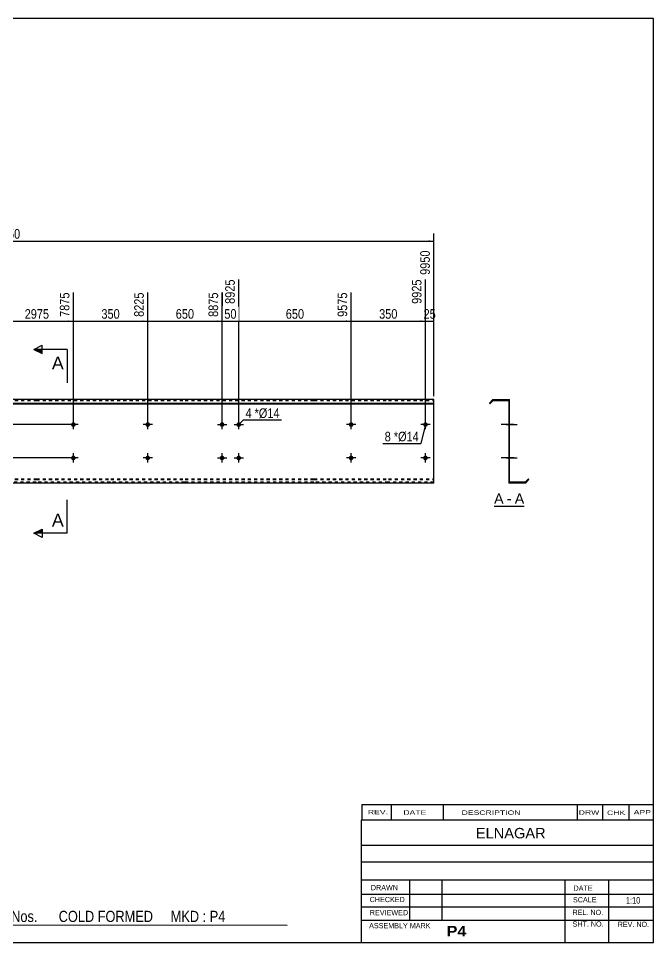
# Model space of a CAD drawing. Header units: millimetres. Extents: x -81 to 321, y -150 to 127.
# Drawn here: x 130.8 to 321.2, y -150.2 to 126.8 of the extents above; entities that cross this region are included whole.
import ezdxf

# ---------------------------------------------------------------- set-up
doc = ezdxf.new("R2010")
doc.units = ezdxf.units.MM
doc.linetypes.add('DXK_LINE_DOT1', pattern=[1.8814, 0.9407, -0.9407])
doc.styles.add('Arial', font='ARIAL.TTF', dxfattribs={"height": 0.2})
doc.styles.add('Arial Bold', font='ARIALBD.TTF', dxfattribs={"height": 0.2})
doc.styles.add('Arial Narrow', font='ARIALN.TTF', dxfattribs={"height": 0.2})

# ---------------------------------------------------------------- blocks, each defined once
blk = doc.blocks.new('Unknown-629081637-1734')
at = {"color": 5, "linetype": 'Continuous'}
for p, q in [((321.25, 126.75), (-78.75, 126.75)), ((-78.75, 126.75), (-78.75, -150.25)), ((321.25, -150.25), (321.25, 126.75)), ((-78.75, -150.25), (321.25, -150.25))]:
    blk.add_line(p, q, dxfattribs=at)
at = {"color": 174, "linetype": 'Continuous', "style": 'Arial'}
blk.add_text('Tekla structures', height=1.9102, rotation=90, dxfattribs=at).set_placement((-79.25, -149.75))
blk = doc.blocks.new('Unknown-629081637-12 - 1235')
at = {"color": 7, "linetype": 'Continuous'}
blk.add_line((273.44, -19.45), (282.47, -19.45), dxfattribs=at)
at = {"color": 0, "linetype": 'Continuous'}
blk.add_wipeout([(276.29, -18.7), (276.29, -15.5), (273.44, -15.5), (273.44, -18.7)], dxfattribs=at)
blk.add_wipeout([(278.67, -18.7), (278.67, -15.5), (277.25, -15.5), (277.25, -18.7)], dxfattribs=at)
at = {"color": 96, "linetype": 'Continuous', "style": 'Arial'}
blk.add_text('A', height=3.06, dxfattribs=at).set_placement((273.44, -18.7))
at = {"color": 0, "linetype": 'Continuous'}
blk.add_wipeout([(282.47, -18.7), (282.47, -15.5), (279.63, -15.5), (279.63, -18.7)], dxfattribs=at)
at = {"color": 96, "linetype": 'Continuous', "style": 'Arial'}
for s, p in [('A', (279.63, -18.7)), ('-', (277.25, -18.7))]:
    blk.add_text(s, height=3.06, dxfattribs=at).set_placement(p)
blk = doc.blocks.new('Part-629081637-1218 - 1203')
at = {"color": 2, "linetype": 'Continuous'}
for p, q in [((33.6, 12.5), (0, 12.5)), ((0, 12.5), (0, -12.5)), ((0, 11.44), (33.6, 11.44)), ((0, 11.26), (33.6, 11.26)), ((72.29, 12.5), (33.7, 12.5)), ((33.7, 11.44), (72.29, 11.44)), ((33.7, 11.26), (72.29, 11.26)), ((114.59, 12.5), (72.39, 12.5)), ((72.39, 11.44), (114.59, 11.44)), ((72.39, 11.26), (114.59, 11.26)), ((136.09, 12.5), (114.69, 12.5)), ((114.69, 11.44), (136.09, 11.44)), ((114.69, 11.26), (136.09, 11.26)), ((158.38, 12.5), (136.19, 12.5)), ((136.19, 11.44), (158.38, 11.44)), ((136.19, 11.26), (158.38, 11.26)), ((180.68, 12.5), (158.48, 12.5)), ((158.48, 11.44), (180.68, 11.44)), ((158.48, 11.26), (180.68, 11.26)), ((219.37, 12.5), (180.78, 12.5)), ((180.78, 11.44), (219.37, 11.44)), ((180.78, 11.26), (219.37, 11.26)), ((241.67, 12.5), (219.47, 12.5)), ((219.47, 11.44), (241.67, 11.44)), ((219.47, 11.26), (241.67, 11.26)), ((255.36, 12.5), (241.77, 12.5)), ((241.77, 11.44), (255.36, 11.44)), ((241.77, 11.26), (255.36, 11.26)), ((255.36, -12.5), (255.36, 12.5)), ((33.6, -12.5), (0, -12.5)), ((72.29, -12.5), (33.7, -12.5)), ((114.59, -12.5), (72.39, -12.5)), ((136.09, -12.5), (114.69, -12.5)), ((158.38, -12.5), (136.19, -12.5)), ((180.68, -12.5), (158.48, -12.5)), ((219.37, -12.5), (180.78, -12.5)), ((241.67, -12.5), (219.47, -12.5)), ((255.36, -12.5), (241.77, -12.5))]:
    blk.add_line(p, q, dxfattribs=at)
at = {"color": 7, "linetype": 'DXK_LINE_DOT1'}
for p, q in [((0, 12.25), (33.6, 12.25)), ((33.7, 12.25), (72.29, 12.25)), ((72.39, 12.25), (114.59, 12.25)), ((114.69, 12.25), (136.09, 12.25)), ((136.19, 12.25), (158.38, 12.25)), ((158.48, 12.25), (180.68, 12.25)), ((180.78, 12.25), (219.37, 12.25)), ((219.47, 12.25), (241.67, 12.25)), ((241.77, 12.25), (255.36, 12.25)), ((0, -11.26), (33.6, -11.26)), ((0, -11.44), (33.6, -11.44)), ((33.6, -12.25), (0, -12.25)), ((33.7, -11.26), (72.29, -11.26)), ((33.7, -11.44), (72.29, -11.44)), ((72.29, -12.25), (33.7, -12.25)), ((72.39, -11.26), (114.59, -11.26)), ((72.39, -11.44), (114.59, -11.44)), ((114.59, -12.25), (72.39, -12.25)), ((114.69, -11.26), (136.09, -11.26)), ((114.69, -11.44), (136.09, -11.44)), ((136.09, -12.25), (114.69, -12.25)), ((136.19, -11.26), (158.38, -11.26)), ((136.19, -11.44), (158.38, -11.44)), ((158.38, -12.25), (136.19, -12.25)), ((158.48, -11.26), (180.68, -11.26)), ((158.48, -11.44), (180.68, -11.44)), ((180.68, -12.25), (158.48, -12.25)), ((180.78, -11.26), (219.37, -11.26)), ((180.78, -11.44), (219.37, -11.44)), ((219.37, -12.25), (180.78, -12.25)), ((219.47, -11.26), (241.67, -11.26)), ((219.47, -11.44), (241.67, -11.44)), ((241.67, -12.25), (219.47, -12.25)), ((241.77, -11.26), (255.36, -11.26)), ((241.77, -11.44), (255.36, -11.44)), ((255.36, -12.25), (241.77, -12.25))]:
    blk.add_line(p, q, dxfattribs=at)
blk = doc.blocks.new('Bolt-629081637-1224 - 1203')
at = {"linetype": 'Continuous'}
for points in [[(146.58, 5, -1), (147.98, 5, -1)], [(252.16, 5, -1), (253.56, 5, -1)]]:
    blk.add_hatch(color=3, dxfattribs=at).paths.add_polyline_path(points)
at = {"color": 3, "linetype": 'Continuous'}
for p, q in [((147.28, 3.6), (147.28, 6.4)), ((252.86, 3.6), (252.86, 6.4)), ((148.68, 5), (145.88, 5)), ((254.26, 5), (251.46, 5))]:
    blk.add_line(p, q, dxfattribs=at)
blk = doc.blocks.new('Bolt-629081637-1225 - 1203')
at = {"linetype": 'Continuous'}
for points in [[(146.58, -5, -1), (147.98, -5, -1)], [(252.16, -5, -1), (253.56, -5, -1)]]:
    blk.add_hatch(color=3, dxfattribs=at).paths.add_polyline_path(points)
at = {"color": 3, "linetype": 'Continuous'}
for p, q in [((148.68, -5), (145.88, -5)), ((147.28, -6.4), (147.28, -3.6)), ((254.26, -5), (251.46, -5)), ((252.86, -6.4), (252.86, -3.6))]:
    blk.add_line(p, q, dxfattribs=at)
blk = doc.blocks.new('Bolt-629081637-1226 - 1203')
at = {"linetype": 'Continuous'}
for points in [[(191.17, 5, -1), (192.57, 5, -1)], [(196.17, 5, -1), (197.57, 5, -1)], [(191.17, -5, -1), (192.57, -5, -1)], [(196.17, -5, -1), (197.57, -5, -1)]]:
    blk.add_hatch(color=3, dxfattribs=at).paths.add_polyline_path(points)
at = {"color": 3, "linetype": 'Continuous'}
for p, q in [((191.87, 3.6), (191.87, 6.4)), ((196.87, 3.6), (196.87, 6.4)), ((190.47, 5), (193.27, 5)), ((195.47, 5), (198.27, 5)), ((190.47, -5), (193.27, -5)), ((191.87, -6.4), (191.87, -3.6)), ((195.47, -5), (198.27, -5)), ((196.87, -6.4), (196.87, -3.6))]:
    blk.add_line(p, q, dxfattribs=at)
blk = doc.blocks.new('Bolt-629081637-1227 - 1203')
at = {"linetype": 'Continuous'}
for points in [[(168.88, 5, -1), (170.28, 5, -1)], [(229.87, 5, -1), (231.27, 5, -1)]]:
    blk.add_hatch(color=3, dxfattribs=at).paths.add_polyline_path(points)
at = {"color": 3, "linetype": 'Continuous'}
for p, q in [((169.58, 3.6), (169.58, 6.4)), ((230.57, 3.6), (230.57, 6.4)), ((170.98, 5), (168.18, 5)), ((231.97, 5), (229.17, 5))]:
    blk.add_line(p, q, dxfattribs=at)
blk = doc.blocks.new('Bolt-629081637-1228 - 1203')
at = {"linetype": 'Continuous'}
for points in [[(168.88, -5, -1), (170.28, -5, -1)], [(229.87, -5, -1), (231.27, -5, -1)]]:
    blk.add_hatch(color=3, dxfattribs=at).paths.add_polyline_path(points)
at = {"color": 3, "linetype": 'Continuous'}
for p, q in [((170.98, -5), (168.18, -5)), ((169.58, -6.4), (169.58, -3.6)), ((231.97, -5), (229.17, -5)), ((230.57, -6.4), (230.57, -3.6))]:
    blk.add_line(p, q, dxfattribs=at)
blk = doc.blocks.new('Bolt-629081637-1240 - 1235')
at = {"linetype": 'Continuous'}
blk.add_hatch(color=3, dxfattribs=at).paths.add_polyline_path([(277.83, -4.3), (277.83, -5.7), (278.08, -5.7), (278.08, -4.3)])
blk.add_hatch(color=3, dxfattribs=at).paths.add_polyline_path([(277.83, -4.3), (277.83, -5.7), (278.08, -5.7), (278.08, -4.3)])
at = {"color": 3, "linetype": 'Continuous'}
for p, q in [((277.03, -5), (280.33, -5)), ((277.03, -5), (280.33, -5)), ((277.83, -4.3), (278.08, -4.3)), ((277.83, -4.3), (278.08, -4.3)), ((277.83, -5.7), (278.08, -5.7)), ((277.83, -5.7), (278.08, -5.7))]:
    blk.add_line(p, q, dxfattribs=at)
blk = doc.blocks.new('Part-629081637-1237 - 1235')
at = {"color": 2, "linetype": 'Continuous'}
for p, q in [((273.08, 12.5), (272.02, 11.44)), ((272.02, 11.44), (272.2, 11.26)), ((273.18, 12.25), (272.2, 11.26)), ((273.08, 12.5), (278.08, 12.5)), ((273.18, 12.25), (277.83, 12.25)), ((277.83, 12.25), (277.83, -12.5)), ((278.08, -12.25), (278.08, 12.5)), ((282.83, -12.5), (277.83, -12.5)), ((282.73, -12.25), (278.08, -12.25)), ((282.73, -12.25), (283.72, -11.26)), ((282.83, -12.5), (283.89, -11.44)), ((283.89, -11.44), (283.72, -11.26))]:
    blk.add_line(p, q, dxfattribs=at)
blk = doc.blocks.new('Bolt-629081637-1238 - 1235')
at = {"linetype": 'Continuous'}
for points in [[(277.83, 5.7), (277.83, 4.3), (278.08, 4.3), (278.08, 5.7)], [(277.83, 5.7), (277.83, 4.3), (278.08, 4.3), (278.08, 5.7)], [(277.83, -4.3), (277.83, -5.7), (278.08, -5.7), (278.08, -4.3)], [(277.83, -4.3), (277.83, -5.7), (278.08, -5.7), (278.08, -4.3)]]:
    blk.add_hatch(color=3, dxfattribs=at).paths.add_polyline_path(points)
at = {"color": 3, "linetype": 'Continuous'}
for p, q in [((278.08, 5.7), (277.83, 5.7)), ((278.08, 5.7), (277.83, 5.7)), ((279.38, 5), (275.58, 5)), ((279.38, 5), (275.58, 5)), ((278.08, 4.3), (277.83, 4.3)), ((278.08, 4.3), (277.83, 4.3)), ((279.38, -5), (275.58, -5)), ((279.38, -5), (275.58, -5)), ((278.08, -4.3), (277.83, -4.3)), ((278.08, -4.3), (277.83, -4.3)), ((278.08, -5.7), (277.83, -5.7)), ((278.08, -5.7), (277.83, -5.7))]:
    blk.add_line(p, q, dxfattribs=at)
blk = doc.blocks.new('Bolt-629081637-1239 - 1235')
at = {"linetype": 'Continuous'}
blk.add_hatch(color=3, dxfattribs=at).paths.add_polyline_path([(277.83, 5.7), (277.83, 4.3), (278.08, 4.3), (278.08, 5.7)])
blk.add_hatch(color=3, dxfattribs=at).paths.add_polyline_path([(277.83, 5.7), (277.83, 4.3), (278.08, 4.3), (278.08, 5.7)])
at = {"color": 3, "linetype": 'Continuous'}
for p, q in [((277.83, 5.7), (278.08, 5.7)), ((277.83, 5.7), (278.08, 5.7)), ((277.03, 5), (280.33, 5)), ((277.03, 5), (280.33, 5)), ((277.83, 4.3), (278.08, 4.3)), ((277.83, 4.3), (278.08, 4.3))]:
    blk.add_line(p, q, dxfattribs=at)
blk = doc.blocks.new('Bolt-629081637-1241 - 1235')
at = {"linetype": 'Continuous'}
blk.add_hatch(color=3, dxfattribs=at).paths.add_polyline_path([(277.83, 5.7), (277.83, 4.3), (278.08, 4.3), (278.08, 5.7)])
blk.add_hatch(color=3, dxfattribs=at).paths.add_polyline_path([(277.83, 5.7), (277.83, 4.3), (278.08, 4.3), (278.08, 5.7)])
at = {"color": 3, "linetype": 'Continuous'}
for p, q in [((277.83, 5.7), (278.08, 5.7)), ((277.83, 5.7), (278.08, 5.7)), ((277.03, 5), (280.33, 5)), ((277.03, 5), (280.33, 5)), ((277.83, 4.3), (278.08, 4.3)), ((277.83, 4.3), (278.08, 4.3))]:
    blk.add_line(p, q, dxfattribs=at)
blk = doc.blocks.new('Bolt-629081637-1242 - 1235')
at = {"linetype": 'Continuous'}
blk.add_hatch(color=3, dxfattribs=at).paths.add_polyline_path([(277.83, -4.3), (277.83, -5.7), (278.08, -5.7), (278.08, -4.3)])
blk.add_hatch(color=3, dxfattribs=at).paths.add_polyline_path([(277.83, -4.3), (277.83, -5.7), (278.08, -5.7), (278.08, -4.3)])
at = {"color": 3, "linetype": 'Continuous'}
for p, q in [((277.03, -5), (280.33, -5)), ((277.03, -5), (280.33, -5)), ((277.83, -4.3), (278.08, -4.3)), ((277.83, -4.3), (278.08, -4.3)), ((277.83, -5.7), (278.08, -5.7)), ((277.83, -5.7), (278.08, -5.7))]:
    blk.add_line(p, q, dxfattribs=at)
blk = doc.blocks.new('Bolt-629081637-1243 - 1235')
at = {"linetype": 'Continuous'}
blk.add_hatch(color=3, dxfattribs=at).paths.add_polyline_path([(277.83, 5.7), (277.83, 4.3), (278.08, 4.3), (278.08, 5.7)])
blk.add_hatch(color=3, dxfattribs=at).paths.add_polyline_path([(277.83, 5.7), (277.83, 4.3), (278.08, 4.3), (278.08, 5.7)])
at = {"color": 3, "linetype": 'Continuous'}
for p, q in [((277.83, 5.7), (278.08, 5.7)), ((277.83, 5.7), (278.08, 5.7)), ((277.03, 5), (280.33, 5)), ((277.03, 5), (280.33, 5)), ((277.83, 4.3), (278.08, 4.3)), ((277.83, 4.3), (278.08, 4.3))]:
    blk.add_line(p, q, dxfattribs=at)
blk = doc.blocks.new('Bolt-629081637-1244 - 1235')
at = {"linetype": 'Continuous'}
blk.add_hatch(color=3, dxfattribs=at).paths.add_polyline_path([(277.83, -4.3), (277.83, -5.7), (278.08, -5.7), (278.08, -4.3)])
blk.add_hatch(color=3, dxfattribs=at).paths.add_polyline_path([(277.83, -4.3), (277.83, -5.7), (278.08, -5.7), (278.08, -4.3)])
at = {"color": 3, "linetype": 'Continuous'}
for p, q in [((277.03, -5), (280.33, -5)), ((277.03, -5), (280.33, -5)), ((277.83, -4.3), (278.08, -4.3)), ((277.83, -4.3), (278.08, -4.3)), ((277.83, -5.7), (278.08, -5.7)), ((277.83, -5.7), (278.08, -5.7))]:
    blk.add_line(p, q, dxfattribs=at)
blk = doc.blocks.new('Bolt-629081637-1245 - 1235')
at = {"linetype": 'Continuous'}
for points in [[(277.83, 5.7), (277.83, 4.3), (278.08, 4.3), (278.08, 5.7)], [(277.83, 5.7), (277.83, 4.3), (278.08, 4.3), (278.08, 5.7)], [(277.83, -4.3), (277.83, -5.7), (278.08, -5.7), (278.08, -4.3)], [(277.83, -4.3), (277.83, -5.7), (278.08, -5.7), (278.08, -4.3)]]:
    blk.add_hatch(color=3, dxfattribs=at).paths.add_polyline_path(points)
at = {"color": 3, "linetype": 'Continuous'}
for p, q in [((278.08, 5.7), (277.83, 5.7)), ((278.08, 5.7), (277.83, 5.7)), ((279.38, 5), (275.58, 5)), ((279.38, 5), (275.58, 5)), ((278.08, 4.3), (277.83, 4.3)), ((278.08, 4.3), (277.83, 4.3)), ((279.38, -5), (275.58, -5)), ((279.38, -5), (275.58, -5)), ((278.08, -4.3), (277.83, -4.3)), ((278.08, -4.3), (277.83, -4.3)), ((278.08, -5.7), (277.83, -5.7)), ((278.08, -5.7), (277.83, -5.7))]:
    blk.add_line(p, q, dxfattribs=at)
blk = doc.blocks.new('Bolt-629081637-1246 - 1235')
at = {"linetype": 'Continuous'}
blk.add_hatch(color=3, dxfattribs=at).paths.add_polyline_path([(277.83, 5.7), (277.83, 4.3), (278.08, 4.3), (278.08, 5.7)])
blk.add_hatch(color=3, dxfattribs=at).paths.add_polyline_path([(277.83, 5.7), (277.83, 4.3), (278.08, 4.3), (278.08, 5.7)])
at = {"color": 3, "linetype": 'Continuous'}
for p, q in [((277.83, 5.7), (278.08, 5.7)), ((277.83, 5.7), (278.08, 5.7)), ((277.03, 5), (280.33, 5)), ((277.03, 5), (280.33, 5)), ((277.83, 4.3), (278.08, 4.3)), ((277.83, 4.3), (278.08, 4.3))]:
    blk.add_line(p, q, dxfattribs=at)
blk = doc.blocks.new('Bolt-629081637-1247 - 1235')
at = {"linetype": 'Continuous'}
blk.add_hatch(color=3, dxfattribs=at).paths.add_polyline_path([(277.83, -4.3), (277.83, -5.7), (278.08, -5.7), (278.08, -4.3)])
blk.add_hatch(color=3, dxfattribs=at).paths.add_polyline_path([(277.83, -4.3), (277.83, -5.7), (278.08, -5.7), (278.08, -4.3)])
at = {"color": 3, "linetype": 'Continuous'}
for p, q in [((277.03, -5), (280.33, -5)), ((277.03, -5), (280.33, -5)), ((277.83, -4.3), (278.08, -4.3)), ((277.83, -4.3), (278.08, -4.3)), ((277.83, -5.7), (278.08, -5.7)), ((277.83, -5.7), (278.08, -5.7))]:
    blk.add_line(p, q, dxfattribs=at)
blk = doc.blocks.new('Bolt-629081637-1248 - 1235')
at = {"linetype": 'Continuous'}
for points in [[(278.08, 4.3), (278.08, 5.7), (277.83, 5.7), (277.83, 4.3)], [(278.08, -5.7), (278.08, -4.3), (277.83, -4.3), (277.83, -5.7)]]:
    blk.add_hatch(color=3, dxfattribs=at).paths.add_polyline_path(points)
at = {"color": 3, "linetype": 'Continuous'}
for p, q in [((278.08, 5.7), (277.83, 5.7)), ((278.08, 5), (275.83, 5)), ((278.08, 4.3), (277.83, 4.3)), ((278.08, -5), (275.83, -5)), ((278.08, -4.3), (277.83, -4.3)), ((278.08, -5.7), (277.83, -5.7))]:
    blk.add_line(p, q, dxfattribs=at)
blk = doc.blocks.new('StraightDimension-629081637-1347 - 1203')
at = {"linetype": 'Continuous'}
for points in [[(-12.25, -6.5), (-12, -5), (-11.75, -6.5)], [(-11.75, -11), (-12, -12.5), (-12.25, -11)]]:
    blk.add_hatch(color=7, dxfattribs=at).paths.add_polyline_path(points)
at = {"color": 7, "linetype": 'Continuous'}
for p, q in [((146.28, -5), (-14.25, -5)), ((-12, -12.5), (-12, -5)), ((-1, -12.5), (-14.25, -12.5))]:
    blk.add_line(p, q, dxfattribs=at)
at = {"color": 0}
blk.add_wipeout([(-12.15, -6.32), (-16.35, -6.32), (-16.35, -11.18), (-12.15, -11.18)], dxfattribs=at)
at = {"color": 3, "style": 'Arial Narrow'}
blk.add_text('75', height=2.863, rotation=90.0002, dxfattribs=at).set_placement((-12.75, -10.58))
blk = doc.blocks.new('StraightDimension-629081637-1271 - 1203')
at = {"linetype": 'Continuous'}
blk.add_hatch(color=7, dxfattribs=at).paths.add_polyline_path([(168.08, 36.25), (169.58, 36), (168.08, 35.75)])
at = {"color": 7, "linetype": 'Continuous'}
for p, q in [((147.28, 6), (147.28, 44.61)), ((169.58, 6), (169.58, 44.61)), ((147.28, 36), (169.58, 36))]:
    blk.add_line(p, q, dxfattribs=at)
at = {"color": 0, "linetype": 'Continuous'}
blk.add_wipeout([(168.98, 45.21), (164.78, 45.21), (164.78, 36.7), (168.98, 36.7)], dxfattribs=at)
at = {"color": 0}
blk.add_wipeout([(161.77, 36.15), (161.77, 40.35), (155.09, 40.35), (155.09, 36.15)], dxfattribs=at)
at = {"color": 3, "linetype": 'Continuous', "style": 'Arial Narrow'}
blk.add_text('8225', height=2.863, rotation=90.0002, dxfattribs=at).set_placement((168.38, 37.3))
at = {"color": 3, "style": 'Arial Narrow'}
blk.add_text('350', height=2.863, dxfattribs=at).set_placement((155.69, 36.75))
blk = doc.blocks.new('StraightDimension-629081637-1266 - 1203')
at = {"linetype": 'Continuous'}
blk.add_hatch(color=7, dxfattribs=at).paths.add_polyline_path([(253.86, 36.25), (255.36, 36), (253.86, 35.75)])
at = {"color": 7, "linetype": 'Continuous'}
for p, q in [((255.36, 13.5), (255.36, 57.21)), ((252.86, 6), (252.86, 48.51)), ((252.86, 36), (255.36, 36))]:
    blk.add_line(p, q, dxfattribs=at)
at = {"color": 0, "linetype": 'Continuous'}
blk.add_wipeout([(254.76, 57.81), (250.56, 57.81), (250.56, 49.3), (254.76, 49.3)], dxfattribs=at)
at = {"color": 0}
blk.add_wipeout([(256.54, 36.15), (256.54, 40.35), (251.69, 40.35), (251.69, 36.15)], dxfattribs=at)
at = {"color": 3, "linetype": 'Continuous', "style": 'Arial Narrow'}
blk.add_text('9950', height=2.863, rotation=90.0002, dxfattribs=at).set_placement((254.16, 49.9))
at = {"color": 3, "style": 'Arial Narrow'}
blk.add_text('25', height=2.863, dxfattribs=at).set_placement((252.29, 36.75))
blk = doc.blocks.new('StraightDimension-629081637-1267 - 1203')
at = {"linetype": 'Continuous'}
blk.add_hatch(color=7, dxfattribs=at).paths.add_polyline_path([(251.36, 36.25), (252.86, 36), (251.36, 35.75)])
at = {"color": 7, "linetype": 'Continuous'}
for p, q in [((252.86, 6), (252.86, 48.51)), ((230.57, 6), (230.57, 44.61)), ((230.57, 36), (252.86, 36))]:
    blk.add_line(p, q, dxfattribs=at)
at = {"color": 0, "linetype": 'Continuous'}
blk.add_wipeout([(252.26, 49.11), (248.06, 49.11), (248.06, 40.6), (252.26, 40.6)], dxfattribs=at)
at = {"color": 0}
blk.add_wipeout([(245.06, 36.15), (245.06, 40.35), (238.37, 40.35), (238.37, 36.15)], dxfattribs=at)
at = {"color": 3, "linetype": 'Continuous', "style": 'Arial Narrow'}
blk.add_text('9925', height=2.863, rotation=90.0002, dxfattribs=at).set_placement((251.66, 41.2))
at = {"color": 3, "style": 'Arial Narrow'}
blk.add_text('350', height=2.863, dxfattribs=at).set_placement((238.97, 36.75))
blk = doc.blocks.new('StraightDimension-629081637-1268 - 1203')
at = {"linetype": 'Continuous'}
blk.add_hatch(color=7, dxfattribs=at).paths.add_polyline_path([(229.07, 36.25), (230.57, 36), (229.07, 35.75)])
at = {"color": 7, "linetype": 'Continuous'}
for p, q in [((196.87, 6), (196.87, 48.51)), ((230.57, 6), (230.57, 44.61)), ((196.87, 36), (230.57, 36))]:
    blk.add_line(p, q, dxfattribs=at)
at = {"color": 0, "linetype": 'Continuous'}
blk.add_wipeout([(229.97, 45.21), (225.77, 45.21), (225.77, 36.7), (229.97, 36.7)], dxfattribs=at)
at = {"color": 0}
blk.add_wipeout([(217.06, 36.15), (217.06, 40.35), (210.38, 40.35), (210.38, 36.15)], dxfattribs=at)
at = {"color": 3, "linetype": 'Continuous', "style": 'Arial Narrow'}
blk.add_text('9575', height=2.863, rotation=90.0002, dxfattribs=at).set_placement((229.37, 37.3))
at = {"color": 3, "style": 'Arial Narrow'}
blk.add_text('650', height=2.863, dxfattribs=at).set_placement((210.98, 36.75))
blk = doc.blocks.new('StraightDimension-629081637-1269 - 1203')
at = {"linetype": 'Continuous'}
blk.add_hatch(color=7, dxfattribs=at).paths.add_polyline_path([(195.37, 36.25), (196.87, 36), (195.37, 35.75)])
at = {"color": 7, "linetype": 'Continuous'}
for p, q in [((196.87, 6), (196.87, 48.51)), ((191.87, 6), (191.87, 44.61)), ((191.87, 36), (196.87, 36))]:
    blk.add_line(p, q, dxfattribs=at)
at = {"color": 0}
blk.add_wipeout([(196.8, 36.15), (196.8, 40.35), (191.94, 40.35), (191.94, 36.15)], dxfattribs=at)
at = {"color": 0, "linetype": 'Continuous'}
blk.add_wipeout([(196.27, 49.11), (192.07, 49.11), (192.07, 40.6), (196.27, 40.6)], dxfattribs=at)
at = {"color": 3, "linetype": 'Continuous', "style": 'Arial Narrow'}
blk.add_text('8925', height=2.863, rotation=90.0002, dxfattribs=at).set_placement((195.67, 41.2))
at = {"color": 3, "style": 'Arial Narrow'}
blk.add_text('50', height=2.863, dxfattribs=at).set_placement((192.54, 36.75))
blk = doc.blocks.new('StraightDimension-629081637-1270 - 1203')
at = {"linetype": 'Continuous'}
blk.add_hatch(color=7, dxfattribs=at).paths.add_polyline_path([(190.37, 36.25), (191.87, 36), (190.37, 35.75)])
at = {"color": 7, "linetype": 'Continuous'}
for p, q in [((169.58, 6), (169.58, 44.61)), ((191.87, 6), (191.87, 44.61)), ((169.58, 36), (191.87, 36))]:
    blk.add_line(p, q, dxfattribs=at)
at = {"color": 0, "linetype": 'Continuous'}
blk.add_wipeout([(191.27, 45.21), (187.07, 45.21), (187.07, 36.7), (191.27, 36.7)], dxfattribs=at)
at = {"color": 0}
blk.add_wipeout([(184.07, 36.15), (184.07, 40.35), (177.38, 40.35), (177.38, 36.15)], dxfattribs=at)
at = {"color": 3, "linetype": 'Continuous', "style": 'Arial Narrow'}
blk.add_text('8875', height=2.863, rotation=90.0002, dxfattribs=at).set_placement((190.67, 37.3))
at = {"color": 3, "style": 'Arial Narrow'}
blk.add_text('650', height=2.863, dxfattribs=at).set_placement((177.98, 36.75))
blk = doc.blocks.new('StraightDimension-629081637-1272 - 1203')
at = {"linetype": 'Continuous'}
blk.add_hatch(color=7, dxfattribs=at).paths.add_polyline_path([(145.78, 36.25), (147.28, 36), (145.78, 35.75)])
at = {"color": 7, "linetype": 'Continuous'}
for p, q in [((125.39, 6), (125.39, 44.61)), ((147.28, 6), (147.28, 44.61)), ((125.39, 36), (147.28, 36))]:
    blk.add_line(p, q, dxfattribs=at)
at = {"color": 0, "linetype": 'Continuous'}
blk.add_wipeout([(146.68, 45.21), (142.48, 45.21), (142.48, 36.7), (146.68, 36.7)], dxfattribs=at)
at = {"color": 0}
blk.add_wipeout([(140.59, 36.15), (140.59, 40.35), (132.08, 40.35), (132.08, 36.15)], dxfattribs=at)
at = {"color": 3, "linetype": 'Continuous', "style": 'Arial Narrow'}
blk.add_text('7875', height=2.863, rotation=90.0002, dxfattribs=at).set_placement((146.08, 37.3))
at = {"color": 3, "style": 'Arial Narrow'}
blk.add_text('2975', height=2.863, dxfattribs=at).set_placement((132.68, 36.75))
blk = doc.blocks.new('StraightDimension-629081637-1339 - 1203')
at = {"linetype": 'Continuous'}
for points in [[(-12.25, 11), (-12, 12.5), (-11.75, 11)], [(-11.75, 6.5), (-12, 5), (-12.25, 6.5)]]:
    blk.add_hatch(color=7, dxfattribs=at).paths.add_polyline_path(points)
at = {"color": 7, "linetype": 'Continuous'}
for p, q in [((-1, 12.5), (-14.25, 12.5)), ((-12, 5), (-12, 12.5)), ((146.28, 5), (-14.25, 5))]:
    blk.add_line(p, q, dxfattribs=at)
at = {"color": 0}
blk.add_wipeout([(-12.15, 11.18), (-16.35, 11.18), (-16.35, 6.32), (-12.15, 6.32)], dxfattribs=at)
at = {"color": 3, "style": 'Arial Narrow'}
blk.add_text('75', height=2.863, rotation=90.0002, dxfattribs=at).set_placement((-12.75, 6.92))
blk = doc.blocks.new('StraightDimension-629081637-1354 - 1203')
at = {"linetype": 'Continuous'}
for points in [[(1.5, 59.75), (0, 60), (1.5, 60.25)], [(253.86, 60.25), (255.36, 60), (253.86, 59.75)]]:
    blk.add_hatch(color=7, dxfattribs=at).paths.add_polyline_path(points)
at = {"color": 7, "linetype": 'Continuous'}
for p, q in [((0, 13.5), (0, 62.25)), ((255.36, 13.5), (255.36, 62.25)), ((0, 60), (255.36, 60))]:
    blk.add_line(p, q, dxfattribs=at)
at = {"color": 0}
blk.add_wipeout([(131.94, 60.15), (131.94, 64.35), (123.43, 64.35), (123.43, 60.15)], dxfattribs=at)
at = {"color": 3, "style": 'Arial Narrow'}
blk.add_text('9950', height=2.863, dxfattribs=at).set_placement((124.03, 60.75))
blk = doc.blocks.new('CBS_CALLOFF-629081637-1787')
at = {"color": 7, "linetype": 'Continuous'}
blk.add_line((95.13, -144.98), (211.36, -145), dxfattribs=at)
at = {"color": 3, "linetype": 'Continuous', "style": 'Arial Narrow'}
blk.add_text('QTY= 3 Nos.      COLD FORMED     MKD : P4', height=3.3405, dxfattribs=at).set_placement((114.27, -144.09))
blk = doc.blocks.new('CBS_NAME_BLOG-629081637-1788')
at = {"color": 7, "linetype": 'Continuous'}
for p, q in [((233.66, -113.5), (321.18, -113.5)), ((233.66, -150.21), (233.66, -113.5)), ((233.66, -121.04), (321.18, -121.04)), ((233.73, -126.09), (321.25, -126.09)), ((233.66, -131.46), (321.18, -131.46)), ((248.18, -143.57), (248.18, -131.47)), ((257.87, -143.54), (257.87, -131.47)), ((294.78, -150.21), (294.78, -131.48)), ((307.83, -150.21), (307.83, -131.47)), ((233.67, -135.76), (321.25, -135.74)), ((233.66, -139.51), (321.18, -139.51)), ((233.66, -143.55), (321.18, -143.55)), ((233.66, -150.25), (321.25, -150.25))]:
    blk.add_line(p, q, dxfattribs=at)
at = {"color": 3, "linetype": 'Continuous', "style": 'Arial'}
blk.add_text('ELNAGAR', height=3.133, dxfattribs=at).set_placement((267.98, -119.03))
at = {"color": 3, "linetype": 'Continuous'}
for s, height, style, width, p in [('DRAWN', 1.566, 'Arial', 0.9, (236.49, -134.57)), ('DATE', 1.566, 'Arial', 0.9, (297.25, -134.73)), ('CHECKED', 1.566, 'Arial', 0.9, (236.14, -138.14)), ('SCALE', 1.566, 'Arial', 0.9, (297.1, -138.21)), ('1:10', 1.957, 'Arial Narrow', 0.9, (312.99, -138.57)), ('REVIEWED', 1.566, 'Arial', 0.9, (236.18, -142.06)), ('REL. NO.', 1.566, 'Arial', 0.9, (296.96, -142.01)), ('SHT. NO.', 1.566, 'Arial', 0.9, (296.96, -145.48)), ('REV. NO.', 1.566, 'Arial', 0.9, (310.48, -145.57)), ('ASSEMBLY MARK', 1.5663, 'Arial', 0.9, (235.96, -145.99)), ('P4', 3.131, 'Arial Bold', 1.1, (259.24, -148.39))]:
    blk.add_text(s, height=height, dxfattribs=dict(at, style=style, width=width)).set_placement(p)
blk = doc.blocks.new('CBS_REVISION-629081637-1789')
at = {"color": 7, "linetype": 'Continuous'}
for p, q in [((233.74, -108.87), (321.24, -108.87)), ((233.74, -108.87), (233.74, -113.5)), ((242.54, -108.87), (242.54, -113.5)), ((258.13, -108.87), (258.13, -113.44)), ((298.39, -108.87), (298.39, -113.5)), ((305.93, -108.87), (305.93, -113.5)), ((313.88, -108.87), (313.88, -113.5)), ((233.74, -113.5), (321.24, -113.5))]:
    blk.add_line(p, q, dxfattribs=at)
at = {"color": 7, "style": 'Arial Narrow', "width": 1.7}
for s, height, p in [('REV.', 1.326, (235.6, -111.82)), ('DATE', 1.326, (246.23, -111.94)), ('DESCRIPTION', 1.3257, (263.71, -111.99)), ('DRW', 1.326, (298.82, -111.93)), ('CHK', 1.326, (307.31, -112.02)), ('APP', 1.326, (315.31, -111.87))]:
    blk.add_text(s, height=height, dxfattribs=at).set_placement(p)
blk = doc.blocks.new('SectionMark-629081637-1264 - 1203')
at = {"linetype": 'Continuous'}
for points in [[(137.89, 27.55), (137.89, 26.3), (135.39, 27.55)], [(137.89, -26.3), (137.89, -27.55), (135.39, -27.55)]]:
    blk.add_hatch(color=30, dxfattribs=at).paths.add_polyline_path(points)
at = {"color": 30, "linetype": 'Continuous'}
for p, q in [((135.39, 27.55), (137.89, 28.8)), ((137.89, 26.3), (137.89, 28.8)), ((145.39, 27.55), (135.39, 27.55)), ((135.39, 27.55), (137.89, 26.3)), ((135.39, -27.55), (137.89, -26.3)), ((145.39, -27.55), (135.39, -27.55)), ((137.89, -28.8), (135.39, -27.55)), ((137.89, -26.3), (137.89, -28.8))]:
    blk.add_line(p, q, dxfattribs=at)
at = {"color": 0, "linetype": 'Continuous'}
for points in [[(144.39, 21.55), (144.39, 25.55), (140.83, 25.55), (140.83, 21.55)], [(144.39, -25.55), (144.39, -21.55), (140.83, -21.55), (140.83, -25.55)]]:
    blk.add_wipeout(points, dxfattribs=at)
at = {"color": 30, "linetype": 'Continuous'}
for p, q in [((145.39, 27.55), (145.39, 17.55)), ((145.39, -27.55), (145.39, -17.55))]:
    blk.add_line(p, q, dxfattribs=at)
at = {"color": 96, "linetype": 'Continuous', "style": 'Arial'}
for p in [(140.83, 21.55), (140.83, -25.55)]:
    blk.add_text('A', height=3.82, dxfattribs=at).set_placement(p)
blk = doc.blocks.new('MarkSet-629081637-1379 - 1203')
at = {"color": 0}
blk.add_wipeout([(242.46, -0.01), (242.46, 2.99), (240.63, 2.99), (240.63, -0.01)], dxfattribs=at)
blk.add_wipeout([(242.46, -0.01), (242.46, 2.99), (240.63, 2.99), (240.63, -0.01)], dxfattribs=at)
blk.add_wipeout([(244.64, -0.01), (244.64, 2.99), (243.36, 2.99), (243.36, -0.01)], dxfattribs=at)
blk.add_wipeout([(244.64, -0.01), (244.64, 2.99), (243.36, 2.99), (243.36, -0.01)], dxfattribs=at)
at = {"color": 3, "style": 'Arial Narrow'}
blk.add_text('8', height=2.86, dxfattribs=at).set_placement((240.63, -0.01))
at = {"color": 0}
blk.add_wipeout([(250.85, -0.01), (250.85, 2.99), (244.64, 2.99), (244.64, -0.01)], dxfattribs=at)
blk.add_wipeout([(250.85, -0.01), (250.85, 2.99), (244.64, 2.99), (244.64, -0.01)], dxfattribs=at)
at = {"color": 7, "linetype": 'Continuous'}
for p in [(252.86, 5), (240.03, -0.61)]:
    blk.add_line(p, (251.45, -0.61), dxfattribs=at)
at = {"color": 3, "style": 'Arial Narrow'}
for s, height, p in [('*', 2.86, (243.36, -0.01)), ('Ø14', 2.863, (244.64, -0.01))]:
    blk.add_text(s, height=height, dxfattribs=at).set_placement(p)
blk = doc.blocks.new('Mark-629081637-1385 - 1203')
at = {"color": 0}
blk.add_wipeout([(200.72, 7.01), (200.72, 10.01), (198.89, 10.01), (198.89, 7.01)], dxfattribs=at)
blk.add_wipeout([(200.72, 7.01), (200.72, 10.01), (198.89, 10.01), (198.89, 7.01)], dxfattribs=at)
at = {"color": 7, "linetype": 'Continuous'}
blk.add_line((196.87, 5), (198.29, 6.41), dxfattribs=at)
at = {"color": 0}
blk.add_wipeout([(202.89, 7.01), (202.89, 10.01), (201.62, 10.01), (201.62, 7.01)], dxfattribs=at)
blk.add_wipeout([(202.89, 7.01), (202.89, 10.01), (201.62, 10.01), (201.62, 7.01)], dxfattribs=at)
at = {"color": 3, "style": 'Arial Narrow'}
blk.add_text('4', height=2.86, dxfattribs=at).set_placement((198.89, 7.01))
at = {"color": 0}
blk.add_wipeout([(209.11, 7.01), (209.11, 10.01), (202.89, 10.01), (202.89, 7.01)], dxfattribs=at)
blk.add_wipeout([(209.11, 7.01), (209.11, 10.01), (202.89, 10.01), (202.89, 7.01)], dxfattribs=at)
at = {"color": 7, "linetype": 'Continuous'}
blk.add_line((198.29, 6.41), (209.71, 6.41), dxfattribs=at)
at = {"color": 3, "style": 'Arial Narrow'}
for s, height, p in [('*', 2.86, (201.62, 7.01)), ('Ø14', 2.863, (202.89, 7.01))]:
    blk.add_text(s, height=height, dxfattribs=at).set_placement(p)

msp = doc.modelspace()

# ---------------------------------------------------------------- block references
for name in ['Unknown-629081637-1734', 'Part-629081637-1218 - 1203', 'Part-629081637-1237 - 1235', 'Bolt-629081637-1224 - 1203', 'Bolt-629081637-1227 - 1203', 'Bolt-629081637-1226 - 1203', 'Bolt-629081637-1238 - 1235', 'Bolt-629081637-1245 - 1235', 'Bolt-629081637-1248 - 1235', 'Bolt-629081637-1239 - 1235', 'Bolt-629081637-1241 - 1235', 'Bolt-629081637-1243 - 1235', 'Bolt-629081637-1246 - 1235', 'Bolt-629081637-1225 - 1203', 'Bolt-629081637-1228 - 1203', 'Bolt-629081637-1240 - 1235', 'Bolt-629081637-1242 - 1235', 'Bolt-629081637-1244 - 1235', 'Bolt-629081637-1247 - 1235', 'CBS_REVISION-629081637-1789', 'CBS_NAME_BLOG-629081637-1788', 'CBS_CALLOFF-629081637-1787']:
    msp.add_blockref(name, (0, 0))

# ---------------------------------------------------------------- next in the draw order: block references
for name in ['StraightDimension-629081637-1266 - 1203', 'StraightDimension-629081637-1271 - 1203', 'StraightDimension-629081637-1347 - 1203', 'Unknown-629081637-12 - 1235']:
    msp.add_blockref(name, (0, 0))

# ---------------------------------------------------------------- next in the draw order: block references
for name in ['StraightDimension-629081637-1267 - 1203', 'StraightDimension-629081637-1272 - 1203']:
    msp.add_blockref(name, (0, 0))

# ---------------------------------------------------------------- next in the draw order: block references
for name in ['StraightDimension-629081637-1268 - 1203', 'StraightDimension-629081637-1339 - 1203', 'MarkSet-629081637-1379 - 1203']:
    msp.add_blockref(name, (0, 0))

# ---------------------------------------------------------------- next in the draw order: block references
msp.add_blockref('StraightDimension-629081637-1269 - 1203', (0, 0))

# ---------------------------------------------------------------- next in the draw order: block references
for name in ['StraightDimension-629081637-1270 - 1203', 'Mark-629081637-1385 - 1203']:
    msp.add_blockref(name, (0, 0))

# ---------------------------------------------------------------- next in the draw order: block references
msp.add_blockref('StraightDimension-629081637-1354 - 1203', (0, 0))

# ---------------------------------------------------------------- next in the draw order: block references
msp.add_blockref('SectionMark-629081637-1264 - 1203', (0, 0))

doc.saveas('drawing.dxf')
